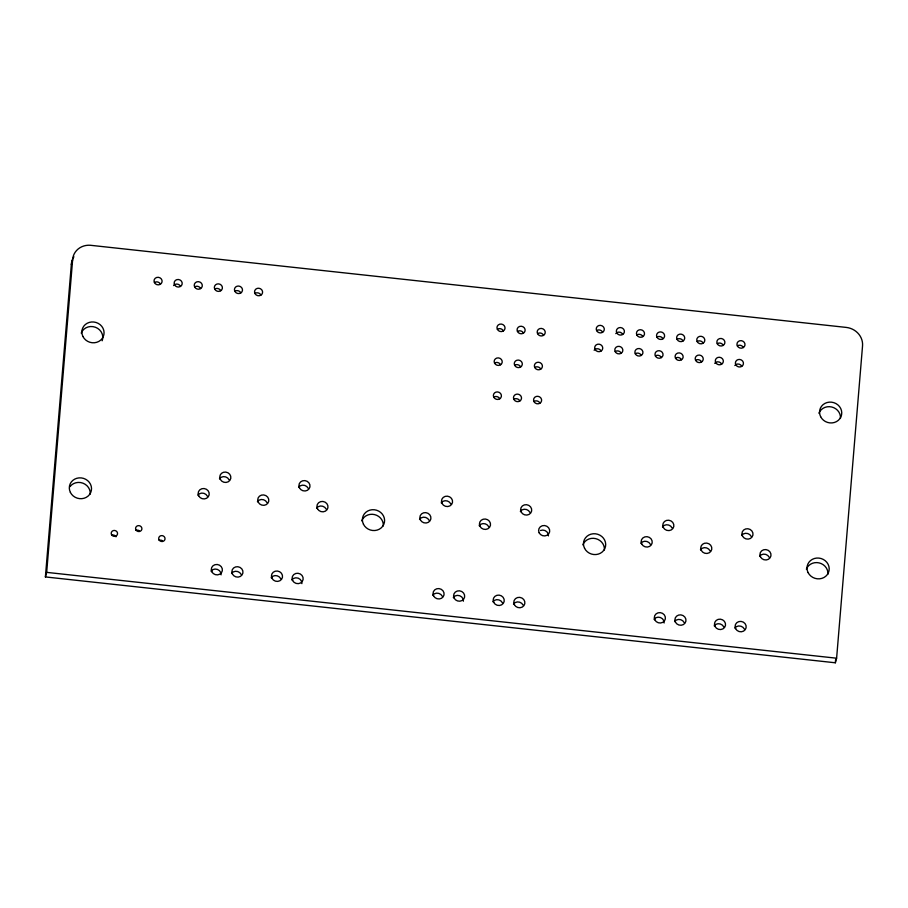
<?xml version="1.0" encoding="UTF-8"?>
<svg xmlns="http://www.w3.org/2000/svg" width="908" height="908" viewBox="0 0 908 908"><rect width="100%" height="100%" fill="white"/><g stroke="black" fill="none" stroke-linecap="round" stroke-linejoin="round"><path stroke-width="1.36" d="M71.335 264.603L72.606 260.029A17.139 15.913 15.5 0 1 90.267 245.262L846.222 327.413A17.831 16.56 15.5 0 1 862.543 345.88L836.609 658.209L835.349 662.783L45.4 576.932L71.335 264.603A17.139 15.913 15.5 0 1 72.867 258.587M45.4 576.932L46.671 572.369L72.606 260.029M835.349 662.783L835.576 659.957M46.671 572.369L836.609 658.209M73.366 257.668A17.139 15.913 15.5 0 1 73.934 256.782M806.361 569.168A11.168 10.374 15.5 0 1 819.141 562.903A11.168 10.374 15.5 0 1 827.914 574.219M582.845 544.879A11.168 10.374 15.5 0 1 595.625 538.614A11.168 10.374 15.5 0 1 604.399 549.93M361.736 520.851A11.168 10.374 15.5 0 1 374.516 514.586A11.168 10.374 15.5 0 1 383.301 525.902M69.995 486.62A11.168 10.374 15.5 0 1 82.855 483.147A11.168 10.374 15.5 0 1 90.233 494.054M818.903 413.254A11.168 10.374 15.5 0 1 831.683 406.988A11.168 10.374 15.5 0 1 840.456 418.304M81.221 333.088A11.168 10.374 15.5 0 1 95.397 327.243A11.168 10.374 15.5 0 1 102.173 340.772M737.977 345.517A4.052 3.757 15.5 0 1 743.346 347.492M734.822 365.527A4.052 3.757 15.5 0 1 741.791 366.287M717.876 343.337A4.052 3.757 15.5 0 1 723.245 345.301M714.721 363.336A4.052 3.757 15.5 0 1 721.69 364.097M697.775 341.147A4.052 3.757 15.5 0 1 703.144 343.122M696.209 359.943A4.052 3.757 15.5 0 1 701.589 361.917M677.674 338.968A4.052 3.757 15.5 0 1 683.043 340.943M676.108 357.752A4.052 3.757 15.5 0 1 681.488 359.727M657.574 336.777A4.052 3.757 15.5 0 1 662.954 338.752M656.007 355.573A4.052 3.757 15.5 0 1 661.387 357.548M637.473 334.598A4.052 3.757 15.5 0 1 642.853 336.573M635.906 353.394A4.052 3.757 15.5 0 1 641.286 355.357M615.783 333.622A4.052 3.757 15.5 0 1 622.752 334.382M615.806 351.203A4.052 3.757 15.5 0 1 621.185 353.178M597.271 330.228A4.052 3.757 15.5 0 1 602.651 332.203M594.127 350.238A4.052 3.757 15.5 0 1 601.085 350.987M155.064 282.172A4.052 3.757 15.5 0 1 160.444 284.147M173.576 285.566A4.052 3.757 15.5 0 1 180.544 286.326M195.265 286.542A4.052 3.757 15.5 0 1 200.634 288.517M215.366 288.721A4.052 3.757 15.5 0 1 220.735 290.696M235.467 290.912A4.052 3.757 15.5 0 1 240.836 292.875M255.568 293.091A4.052 3.757 15.5 0 1 260.937 295.066M136.109 530.42A3.189 2.962 15.5 0 1 139.276 530.771M159.229 540.396A3.189 2.962 15.5 0 1 162.396 540.748M111.752 535.243A3.189 2.962 15.5 0 1 115.986 536.798M759.61 556.229A5.584 5.187 15.5 0 1 769.212 557.274M700.431 549.726A5.584 5.187 15.5 0 1 710.022 550.77M640.832 543.324A5.584 5.187 15.5 0 1 650.423 544.369M741.62 535.391A5.584 5.187 15.5 0 1 751.222 536.424M662.477 526.856A5.584 5.187 15.5 0 1 672.079 527.9M654.01 619.267A5.584 5.187 15.5 0 1 664.134 622.99M674.587 621.503A5.584 5.187 15.5 0 1 684.178 622.548M714.153 625.805A5.584 5.187 15.5 0 1 723.744 626.849M734.788 628.052A5.584 5.187 15.5 0 1 744.39 629.096M316.597 508.083A5.584 5.187 15.5 0 1 326.199 509.127M257.407 501.579A5.584 5.187 15.5 0 1 267.009 502.623M197.819 495.178A5.584 5.187 15.5 0 1 207.41 496.222M298.607 487.244A5.584 5.187 15.5 0 1 308.198 488.288M219.464 478.72A5.584 5.187 15.5 0 1 229.066 479.764M210.996 571.132A5.584 5.187 15.5 0 1 221.109 574.843M231.563 573.368A5.584 5.187 15.5 0 1 241.165 574.412M271.14 577.67A5.584 5.187 15.5 0 1 280.731 578.702M291.774 579.906A5.584 5.187 15.5 0 1 301.899 583.617M540.498 530.499A5.584 5.187 15.5 0 1 548.432 535.89M479.129 525.675A5.584 5.187 15.5 0 1 488.72 526.719M419.53 519.274A5.584 5.187 15.5 0 1 429.121 520.318M520.318 511.34A5.584 5.187 15.5 0 1 529.92 512.384M441.174 502.816A5.584 5.187 15.5 0 1 450.777 503.849M432.707 595.228A5.584 5.187 15.5 0 1 442.298 596.261M453.285 597.464A5.584 5.187 15.5 0 1 463.409 601.175M492.851 601.754A5.584 5.187 15.5 0 1 502.442 602.798M513.485 604.002A5.584 5.187 15.5 0 1 523.076 605.046M535.391 367.116A4.052 3.757 15.5 0 1 540.771 369.091M515.29 364.925A4.052 3.757 15.5 0 1 520.67 366.9M495.189 362.746A4.052 3.757 15.5 0 1 500.569 364.721M534.585 401.166A4.052 3.757 15.5 0 1 539.965 403.129M514.495 398.975A4.052 3.757 15.5 0 1 519.864 400.95M494.395 396.796A4.052 3.757 15.5 0 1 499.763 398.76M538.194 333.293A4.052 3.757 15.5 0 1 543.574 335.256M518.093 331.102A4.052 3.757 15.5 0 1 523.473 333.077M497.993 328.923A4.052 3.757 15.5 0 1 503.373 330.898M808.086 572.585A11.168 10.374 15.5 0 0 827.267 574.662A11.168 10.374 15.5 0 0 818.971 558.091A11.168 10.374 15.5 0 0 808.086 572.585M584.559 548.296A11.168 10.374 15.5 0 0 603.752 550.373A11.168 10.374 15.5 0 0 595.444 533.791A11.168 10.374 15.5 0 0 584.559 548.296M363.461 524.256A11.168 10.374 15.5 0 0 382.654 526.345A11.168 10.374 15.5 0 0 374.346 509.763A11.168 10.374 15.5 0 0 363.461 524.256M70.393 492.42A11.168 10.374 15.5 0 0 89.586 494.497A11.168 10.374 15.5 0 0 81.289 477.914A11.168 10.374 15.5 0 0 70.393 492.42M820.628 416.67A11.168 10.374 15.5 0 0 839.809 418.758A11.168 10.374 15.5 0 0 831.512 402.176A11.168 10.374 15.5 0 0 820.628 416.67M82.934 336.505A11.168 10.374 15.5 0 0 102.127 338.593A11.168 10.374 15.5 0 0 93.819 322.011A11.168 10.374 15.5 0 0 82.934 336.505M737.341 345.925A4.052 3.757 15.5 0 0 744.299 346.686A4.052 3.757 15.5 0 0 741.291 340.67A4.052 3.757 15.5 0 0 737.341 345.925M735.775 364.721A4.052 3.757 15.5 0 0 742.744 365.47A4.052 3.757 15.5 0 0 739.725 359.454A4.052 3.757 15.5 0 0 735.775 364.721M717.241 343.735A4.052 3.757 15.5 0 0 724.198 344.495A4.052 3.757 15.5 0 0 721.19 338.48A4.052 3.757 15.5 0 0 717.241 343.735M715.686 362.53A4.052 3.757 15.5 0 0 722.643 363.291A4.052 3.757 15.5 0 0 719.635 357.275A4.052 3.757 15.5 0 0 715.686 362.53M697.14 341.556A4.052 3.757 15.5 0 0 704.109 342.316A4.052 3.757 15.5 0 0 701.09 336.3A4.052 3.757 15.5 0 0 697.14 341.556M695.585 360.351A4.052 3.757 15.5 0 0 702.542 361.1A4.052 3.757 15.5 0 0 699.535 355.085A4.052 3.757 15.5 0 0 695.585 360.351M677.039 339.376A4.052 3.757 15.5 0 0 684.008 340.125A4.052 3.757 15.5 0 0 680.989 334.11A4.052 3.757 15.5 0 0 677.039 339.376M675.484 358.161A4.052 3.757 15.5 0 0 682.441 358.921A4.052 3.757 15.5 0 0 679.434 352.906A4.052 3.757 15.5 0 0 675.484 358.161M656.938 337.186A4.052 3.757 15.5 0 0 663.907 337.946A4.052 3.757 15.5 0 0 660.888 331.931A4.052 3.757 15.5 0 0 656.938 337.186M655.383 355.981A4.052 3.757 15.5 0 0 662.341 356.742A4.052 3.757 15.5 0 0 659.333 350.715A4.052 3.757 15.5 0 0 655.383 355.981M636.837 335.007A4.052 3.757 15.5 0 0 643.806 335.756A4.052 3.757 15.5 0 0 640.787 329.74A4.052 3.757 15.5 0 0 636.837 335.007M635.282 353.791A4.052 3.757 15.5 0 0 642.24 354.551A4.052 3.757 15.5 0 0 639.232 348.536A4.052 3.757 15.5 0 0 635.282 353.791M616.736 332.816A4.052 3.757 15.5 0 0 623.705 333.576A4.052 3.757 15.5 0 0 620.686 327.561A4.052 3.757 15.5 0 0 616.736 332.816M615.181 351.612A4.052 3.757 15.5 0 0 622.139 352.372A4.052 3.757 15.5 0 0 619.131 346.357A4.052 3.757 15.5 0 0 615.181 351.612M596.635 330.637A4.052 3.757 15.5 0 0 603.604 331.386A4.052 3.757 15.5 0 0 600.585 325.37A4.052 3.757 15.5 0 0 596.635 330.637M595.08 349.421A4.052 3.757 15.5 0 0 602.038 350.182A4.052 3.757 15.5 0 0 599.03 344.166A4.052 3.757 15.5 0 0 595.08 349.421M154.428 282.581A4.052 3.757 15.5 0 0 161.397 283.33A4.052 3.757 15.5 0 0 158.378 277.315A4.052 3.757 15.5 0 0 154.428 282.581M174.529 284.76A4.052 3.757 15.5 0 0 181.498 285.521A4.052 3.757 15.5 0 0 178.479 279.505A4.052 3.757 15.5 0 0 174.529 284.76M194.63 286.951A4.052 3.757 15.5 0 0 201.599 287.7A4.052 3.757 15.5 0 0 198.58 281.684A4.052 3.757 15.5 0 0 194.63 286.951M214.731 289.13A4.052 3.757 15.5 0 0 221.7 289.89A4.052 3.757 15.5 0 0 218.68 283.875A4.052 3.757 15.5 0 0 214.731 289.13M234.832 291.32A4.052 3.757 15.5 0 0 241.789 292.07A4.052 3.757 15.5 0 0 238.781 286.054A4.052 3.757 15.5 0 0 234.832 291.32M254.932 293.5A4.052 3.757 15.5 0 0 261.89 294.26A4.052 3.757 15.5 0 0 258.882 288.245A4.052 3.757 15.5 0 0 254.932 293.5M135.882 529.773A3.189 2.962 15.5 0 0 141.364 530.363A3.189 2.962 15.5 0 0 138.992 525.63A3.189 2.962 15.5 0 0 135.882 529.773M159.002 539.749A3.189 2.962 15.5 0 0 164.484 540.351A3.189 2.962 15.5 0 0 162.112 535.606A3.189 2.962 15.5 0 0 159.002 539.749M111.525 534.596A3.189 2.962 15.5 0 0 117.007 535.187A3.189 2.962 15.5 0 0 114.635 530.454A3.189 2.962 15.5 0 0 111.525 534.596M760.45 556.842A5.584 5.187 15.5 0 0 770.041 557.887A5.584 5.187 15.5 0 0 765.898 549.59A5.584 5.187 15.5 0 0 760.45 556.842M701.26 550.339A5.584 5.187 15.5 0 0 710.862 551.372A5.584 5.187 15.5 0 0 706.708 543.086A5.584 5.187 15.5 0 0 701.26 550.339M641.672 543.937A5.584 5.187 15.5 0 0 651.263 544.97A5.584 5.187 15.5 0 0 647.109 536.685A5.584 5.187 15.5 0 0 641.672 543.937M742.46 536.004A5.584 5.187 15.5 0 0 752.051 537.037A5.584 5.187 15.5 0 0 747.897 528.751A5.584 5.187 15.5 0 0 742.46 536.004M663.317 527.469A5.584 5.187 15.5 0 0 672.907 528.513A5.584 5.187 15.5 0 0 668.765 520.227A5.584 5.187 15.5 0 0 663.317 527.469M654.85 619.88A5.584 5.187 15.5 0 0 664.44 620.924A5.584 5.187 15.5 0 0 660.286 612.639A5.584 5.187 15.5 0 0 654.85 619.88M675.416 622.116A5.584 5.187 15.5 0 0 685.018 623.16A5.584 5.187 15.5 0 0 680.864 614.875A5.584 5.187 15.5 0 0 675.416 622.116M714.993 626.418A5.584 5.187 15.5 0 0 724.584 627.462A5.584 5.187 15.5 0 0 720.43 619.177A5.584 5.187 15.5 0 0 714.993 626.418M735.628 628.665A5.584 5.187 15.5 0 0 745.218 629.709A5.584 5.187 15.5 0 0 741.064 621.413A5.584 5.187 15.5 0 0 735.628 628.665M317.437 508.696A5.584 5.187 15.5 0 0 327.028 509.74A5.584 5.187 15.5 0 0 322.873 501.454A5.584 5.187 15.5 0 0 317.437 508.696M258.247 502.192A5.584 5.187 15.5 0 0 267.849 503.236A5.584 5.187 15.5 0 0 263.695 494.939A5.584 5.187 15.5 0 0 258.247 502.192M198.659 495.791A5.584 5.187 15.5 0 0 208.25 496.835A5.584 5.187 15.5 0 0 204.096 488.538A5.584 5.187 15.5 0 0 198.659 495.791M299.447 487.857A5.584 5.187 15.5 0 0 309.038 488.901A5.584 5.187 15.5 0 0 304.884 480.604A5.584 5.187 15.5 0 0 299.447 487.857M220.303 479.333A5.584 5.187 15.5 0 0 229.894 480.366A5.584 5.187 15.5 0 0 225.74 472.081A5.584 5.187 15.5 0 0 220.303 479.333M211.825 571.745A5.584 5.187 15.5 0 0 221.427 572.778A5.584 5.187 15.5 0 0 217.273 564.492A5.584 5.187 15.5 0 0 211.825 571.745M232.403 573.981A5.584 5.187 15.5 0 0 242.005 575.014A5.584 5.187 15.5 0 0 237.851 566.728A5.584 5.187 15.5 0 0 232.403 573.981M271.969 578.271A5.584 5.187 15.5 0 0 281.571 579.315A5.584 5.187 15.5 0 0 277.417 571.03A5.584 5.187 15.5 0 0 271.969 578.271M292.614 580.518A5.584 5.187 15.5 0 0 302.205 581.563A5.584 5.187 15.5 0 0 298.051 573.277A5.584 5.187 15.5 0 0 292.614 580.518M539.148 532.792A5.584 5.187 15.5 0 0 548.738 533.836A5.584 5.187 15.5 0 0 544.596 525.539A5.584 5.187 15.5 0 0 539.148 532.792M479.957 526.288A5.584 5.187 15.5 0 0 489.56 527.332A5.584 5.187 15.5 0 0 485.405 519.036A5.584 5.187 15.5 0 0 479.957 526.288M420.37 519.887A5.584 5.187 15.5 0 0 429.961 520.931A5.584 5.187 15.5 0 0 425.807 512.634A5.584 5.187 15.5 0 0 420.37 519.887M521.158 511.953A5.584 5.187 15.5 0 0 530.749 512.986A5.584 5.187 15.5 0 0 526.595 504.7A5.584 5.187 15.5 0 0 521.158 511.953M442.014 503.418A5.584 5.187 15.5 0 0 451.605 504.462A5.584 5.187 15.5 0 0 447.462 496.177A5.584 5.187 15.5 0 0 442.014 503.418M433.547 595.83A5.584 5.187 15.5 0 0 443.138 596.874A5.584 5.187 15.5 0 0 438.984 588.588A5.584 5.187 15.5 0 0 433.547 595.83M454.114 598.066A5.584 5.187 15.5 0 0 463.716 599.11A5.584 5.187 15.5 0 0 459.561 590.824A5.584 5.187 15.5 0 0 454.114 598.066M493.691 602.367A5.584 5.187 15.5 0 0 503.282 603.411A5.584 5.187 15.5 0 0 499.128 595.126A5.584 5.187 15.5 0 0 493.691 602.367M514.314 604.615A5.584 5.187 15.5 0 0 523.916 605.659A5.584 5.187 15.5 0 0 519.762 597.362A5.584 5.187 15.5 0 0 514.314 604.615M534.755 367.524A4.052 3.757 15.5 0 0 541.724 368.273A4.052 3.757 15.5 0 0 538.705 362.258A4.052 3.757 15.5 0 0 534.755 367.524M514.654 365.334A4.052 3.757 15.5 0 0 521.623 366.094A4.052 3.757 15.5 0 0 518.604 360.079A4.052 3.757 15.5 0 0 514.654 365.334M494.554 363.155A4.052 3.757 15.5 0 0 501.522 363.915A4.052 3.757 15.5 0 0 498.503 357.9A4.052 3.757 15.5 0 0 494.554 363.155M533.961 401.563A4.052 3.757 15.5 0 0 540.918 402.323A4.052 3.757 15.5 0 0 537.911 396.308A4.052 3.757 15.5 0 0 533.961 401.563M513.86 399.384A4.052 3.757 15.5 0 0 520.817 400.144A4.052 3.757 15.5 0 0 517.81 394.129A4.052 3.757 15.5 0 0 513.86 399.384M493.759 397.193A4.052 3.757 15.5 0 0 500.717 397.954A4.052 3.757 15.5 0 0 497.709 391.938A4.052 3.757 15.5 0 0 493.759 397.193M537.57 333.69A4.052 3.757 15.5 0 0 544.528 334.45A4.052 3.757 15.5 0 0 541.52 328.435A4.052 3.757 15.5 0 0 537.57 333.69M517.469 331.511A4.052 3.757 15.5 0 0 524.427 332.271A4.052 3.757 15.5 0 0 521.419 326.256A4.052 3.757 15.5 0 0 517.469 331.511M497.368 329.332A4.052 3.757 15.5 0 0 504.326 330.081A4.052 3.757 15.5 0 0 501.318 324.065A4.052 3.757 15.5 0 0 497.368 329.332"/></g></svg>
